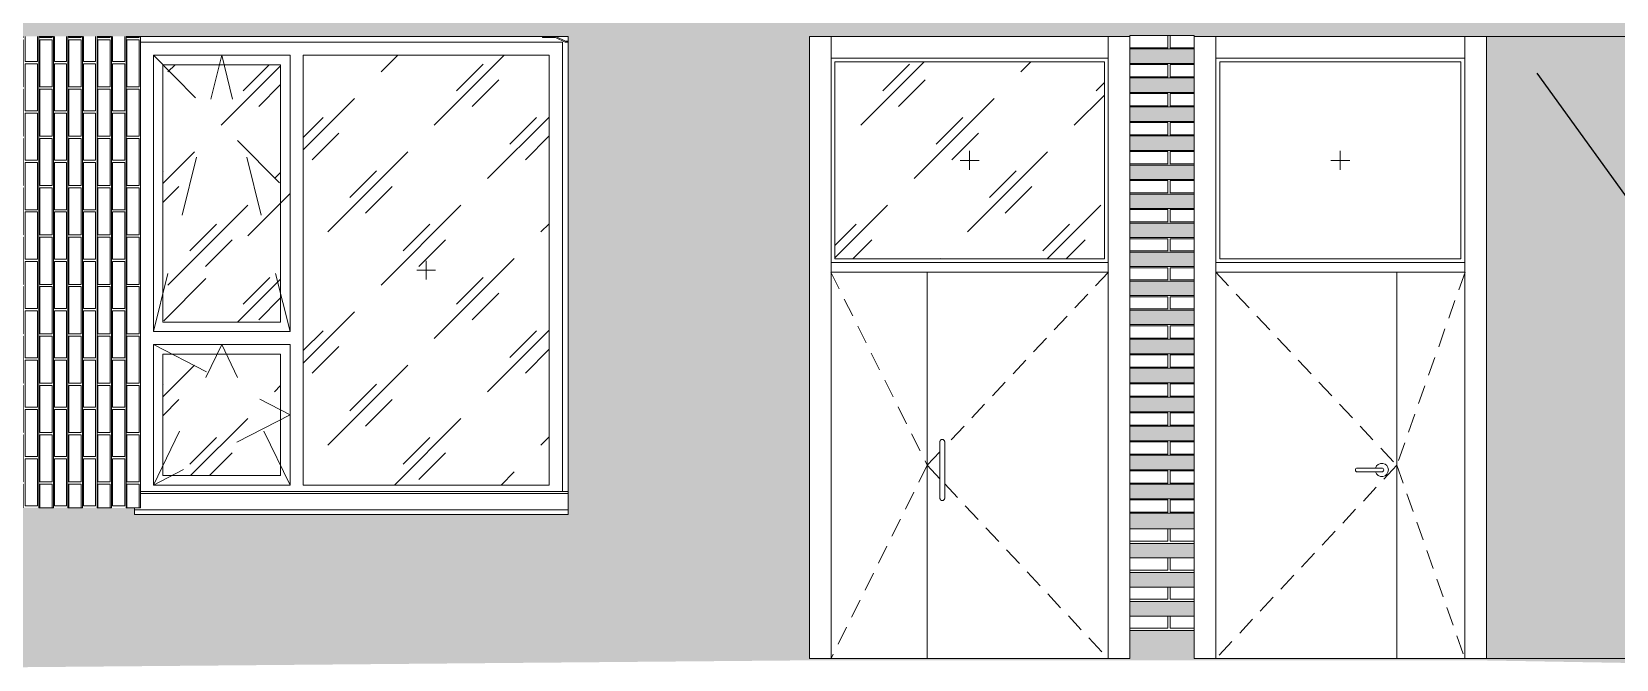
# Model space of a CAD drawing. Header units: millimetres. Extents: x -2128 to 116635, y -18248 to 18481.
# Drawn here: x 55830 to 64236, y -5 to 3325 of the extents above; entities that cross this region are included whole.
import ezdxf

# ---------------------------------------------------------------- set-up
doc = ezdxf.new("R2010")
doc.units = ezdxf.units.MM
doc.linetypes.add('200_ШТРИХ__ш1_п0_6_', pattern=[160, 100, -60])
doc.linetypes.add('Штрих', pattern=[635, 317.5, -317.5])
for name, color, linetype, lineweight in [('A-DOOR', 7, 'Continuous', 9), ('A-DOOR-1', 7, 'Continuous', 5), ('A-DOOR-2', 7, '200_ШТРИХ__ш1_п0_6_', 5), ('A-DOOR-FRAM', 7, 'Continuous', 5), ('A-DOOR-HDLN', 7, 'Штрих', 5), ('A-GENM', 7, 'Continuous', 9), ('A-GLAZ', 7, 'Continuous', 9), ('A-GLAZ-1', 7, 'Continuous', 5), ('A-GLAZ-2', 7, 'Штрих', 5), ('A-WALL', 7, 'Continuous', 5), ('A-WALL-PATT', 7, 'Continuous', 5), ('G-ANNO-DIMS', 7, 'Continuous', 9), ('I-WALL', 7, 'Continuous', 5)]:
    doc.layers.add(name, color=color, linetype=linetype, lineweight=lineweight)
pattern_1 = [(45, (-100, 100), (-282.843, 282.843), [200, -600]), (45, (-300, 0), (-282.843, 282.843), [600, -200]), (45, (100, -100), (-282.843, 282.843), [200, -600])]

# ---------------------------------------------------------------- blocks, each defined once
blk = doc.blocks.new('Окно_СКБ_2Ст_БезПР - ОК-13_д_2300х2500_h__Вестибюль-37408428-АР2_Фасад ___-А')
at = {"layer": 'A-GLAZ-1'}
h = blk.add_hatch(dxfattribs=at)
h.set_pattern_fill('FP_41', color=256, style=0, pattern_type=2)
h.set_pattern_definition(pattern_1)
h.paths.add_polyline_path([(-10005.5, 920), (-8700.5, 920), (-8700.5, 3200), (-10005.5, 3200), (-10005.5, 926.2)], flags=0)
h = blk.add_hatch(dxfattribs=at)
h.set_pattern_fill('FP_41', color=256, style=0, pattern_type=2)
h.set_pattern_definition(pattern_1)
h.paths.add_polyline_path([(-10712.9, 1785), (-10125.5, 1785), (-10125.5, 3150), (-10750.5, 3150), (-10750.5, 1785)], flags=0)
h = blk.add_hatch(dxfattribs=at)
h.set_pattern_fill('FP_41', color=256, style=0, pattern_type=2)
h.set_pattern_definition(pattern_1)
h.paths.add_polyline_path([(-10712.9, 970), (-10125.5, 970), (-10125.5, 1615), (-10750.5, 1615), (-10750.5, 970)], flags=0)
for p, q in [((-8600.5, 3300), (-10868.4, 3300)), ((-8600.5, 802.5), (-8600.5, 3300)), ((-10868.4, 3270), (-8630.5, 3270)), ((-10800.5, 3200), (-10800.5, 1735)), ((-10800.5, 3200), (-10075.5, 3200)), ((-10075.5, 3200), (-10075.5, 1735)), ((-10005.5, 920), (-10005.5, 3200)), ((-10005.5, 3200), (-8700.5, 3200)), ((-8700.5, 920), (-8700.5, 3200)), ((-8630.5, 3270), (-8630.5, 885)), ((-10750.5, 3150), (-10750.5, 1785)), ((-10750.5, 3150), (-10125.5, 3150)), ((-10125.5, 1785), (-10125.5, 3150)), ((-9353, 2110), (-9353, 2010)), ((-9303, 2060), (-9403, 2060)), ((-10750.5, 1785), (-10125.5, 1785)), ((-10075.5, 1735), (-10800.5, 1735)), ((-10800.5, 1665), (-10800.5, 920)), ((-10800.5, 1665), (-10075.5, 1665)), ((-10750.5, 1615), (-10750.5, 970)), ((-10750.5, 1615), (-10125.5, 1615)), ((-10125.5, 970), (-10125.5, 1615)), ((-10075.5, 1665), (-10075.5, 920)), ((-10750.5, 970), (-10125.5, 970)), ((-10800.5, 920), (-10075.5, 920)), ((-10005.5, 920), (-8700.5, 920))]:
    blk.add_line(p, q, dxfattribs=at)
at = {"layer": 'A-GLAZ-2'}
for p, q in [((-10800.5, 1735), (-10438, 3200)), ((-10800.5, 3200), (-10075.5, 2467.5)), ((-10075.5, 1735), (-10438, 3200)), ((-10075.5, 2467.5), (-10800.5, 1735)), ((-10800.5, 920), (-10438, 1665)), ((-10800.5, 1665), (-10075.5, 1292.5)), ((-10075.5, 920), (-10438, 1665)), ((-10075.5, 1292.5), (-10800.5, 920))]:
    blk.add_line(p, q, dxfattribs=at)
blk = doc.blocks.new('Дверь_СКБ_2Ст_Наружная_БезПР - ДН-10_1550х3300_из подвала EI30-26814957-АР2_Фасад ___-А')
at = {"layer": 'A-DOOR'}
for p, q in [((-5163.5, 3185), (-5163.5, 2100)), ((-3843.5, 3185), (-5163.5, 3185)), ((-5143.5, 3165), (-3863.5, 3165)), ((-5143.5, 2120), (-5143.5, 3165)), ((-3863.5, 3165), (-3863.5, 2120)), ((-3843.5, 2100), (-3843.5, 3185)), ((-3863.5, 2120), (-5143.5, 2120)), ((-5163.5, 2100), (-3843.5, 2100)), ((-4413.5, 1010), (-4283.5, 1010)), ((-4283.5, 1010), (-4317, 1010)), ((-4283.5, 990), (-4413.5, 990)), ((-4317, 990), (-4283.5, 990))]:
    blk.add_line(p, q, dxfattribs=at)
for centre, radius, start, end in [((-4413.5, 1000), 10, 90, 270), ((-4283.5, 1000), 35, 0, 163.39845), ((-4283.5, 1000), 10, 270, 90), ((-4283.5, 1000), 10, 270, 90), ((-4283.5, 1000), 35, 196.60155, 0)]:
    blk.add_arc(centre, radius, start, end, dxfattribs=at)
at = {"layer": 'A-DOOR-1'}
for p, q in [((-4203.5, 2050), (-5163.5, 2050)), ((-5163.5, 0), (-5163.5, 2050)), ((-4203.5, 2050), (-4203.5, 0)), ((-3843.5, 2050), (-4203.5, 2050)), ((-4203.5, 2050), (-4203.5, 0)), ((-3843.5, 0), (-3843.5, 2050))]:
    blk.add_line(p, q, dxfattribs=at)
at = {"layer": 'A-DOOR-2'}
for p, q in [((-5164.8, 2050), (-4203.5, 1025)), ((-3842.1, 2050), (-4203.5, 1025)), ((-4203.5, 1025), (-5163.5, 0)), ((-4203.5, 1025), (-3843.5, 0))]:
    blk.add_line(p, q, dxfattribs=at)
at = {"layer": 'A-DOOR-FRAM'}
for p, q in [((-5163.5, 3185), (-5163.5, 3300)), ((-5163.5, 3300), (-5163.5, 0)), ((-3843.5, 3300), (-3843.5, 3185)), ((-3843.5, 3300), (-3843.5, 0)), ((-3843.5, 3185), (-5163.5, 3185)), ((-3843.5, 2100), (-5163.5, 2100)), ((-5163.5, 2100), (-5163.5, 2050)), ((-5163.5, 2050), (-3843.5, 2050)), ((-3843.5, 2050), (-3843.5, 2100))]:
    blk.add_line(p, q, dxfattribs=at)
at = {"layer": 'A-DOOR-HDLN'}
for p, q in [((-3728.5, 3300), (-5278.5, 3300)), ((-3728.5, 3300), (-5278.5, 3300)), ((-3728.5, 0), (-3728.5, 3300)), ((-3728.5, 0), (-3728.5, 3300)), ((-5278.5, 3157), (-5278.5, 3234)), ((-5278.5, 3157), (-5278.5, 3234)), ((-5278.5, 3003), (-5278.5, 3080)), ((-5278.5, 3003), (-5278.5, 3080)), ((-5278.5, 2849), (-5278.5, 2926)), ((-5278.5, 2849), (-5278.5, 2926)), ((-5278.5, 2695), (-5278.5, 2772)), ((-5278.5, 2695), (-5278.5, 2772)), ((-5278.5, 2541), (-5278.5, 2618)), ((-5278.5, 2541), (-5278.5, 2618)), ((-5278.5, 2387), (-5278.5, 2464)), ((-5278.5, 2387), (-5278.5, 2464)), ((-5278.5, 2233), (-5278.5, 2310)), ((-5278.5, 2233), (-5278.5, 2310)), ((-5278.5, 2079), (-5278.5, 2156)), ((-5278.5, 2079), (-5278.5, 2156)), ((-5278.5, 1925), (-5278.5, 2002)), ((-5278.5, 1925), (-5278.5, 2002)), ((-5278.5, 1771), (-5278.5, 1848)), ((-5278.5, 1771), (-5278.5, 1848)), ((-5278.5, 1617), (-5278.5, 1694)), ((-5278.5, 1617), (-5278.5, 1694)), ((-5278.5, 1463), (-5278.5, 1540)), ((-5278.5, 1463), (-5278.5, 1540)), ((-5278.5, 1309), (-5278.5, 1386)), ((-5278.5, 1309), (-5278.5, 1386)), ((-5278.5, 1155), (-5278.5, 1232)), ((-5278.5, 1155), (-5278.5, 1232)), ((-5278.5, 1001), (-5278.5, 1078)), ((-5278.5, 1001), (-5278.5, 1078)), ((-5278.5, 847), (-5278.5, 924)), ((-5278.5, 847), (-5278.5, 924)), ((-5278.5, 687), (-5278.5, 770)), ((-5278.5, 687), (-5278.5, 770)), ((-5278.5, 533), (-5278.5, 610)), ((-5278.5, 533), (-5278.5, 610)), ((-5278.5, 379), (-5278.5, 456)), ((-5278.5, 379), (-5278.5, 456)), ((-5278.5, 225), (-5278.5, 302)), ((-5278.5, 225), (-5278.5, 302)), ((-5278.5, 0), (-5278.5, 148)), ((-5278.5, 0), (-5278.5, 148))]:
    blk.add_line(p, q, dxfattribs=at)
at = {"layer": 'A-GLAZ-1'}
for p, q in [((-4503.5, 2692.5), (-4503.5, 2592.5)), ((-4453.5, 2642.5), (-4553.5, 2642.5))]:
    blk.add_line(p, q, dxfattribs=at)
blk = doc.blocks.new('Дверь_СКБ_2Ст_Наружная_БезПР - ДН-8_1700х3300 с фрамугой_Выход из ЛК-36180103-АР2_Фасад ___-А')
at = {"layer": 'A-DOOR-1'}
h = blk.add_hatch(dxfattribs=at)
h.set_pattern_fill('FP_40', color=256, style=0, pattern_type=2)
h.set_pattern_definition(pattern_1)
h.paths.add_polyline_path([(-5755, 2120), (-5755, 3165), (-7185, 3165), (-7185, 2120), (-6140, 2120)], flags=0)
at = {"layer": 'A-DOOR'}
for p, q in [((-7205, 3185), (-7205, 2100)), ((-5735, 3185), (-7205, 3185)), ((-7185, 3165), (-5755, 3165)), ((-7185, 2120), (-7185, 3165)), ((-5755, 3165), (-5755, 2120)), ((-5735, 2100), (-5735, 3185)), ((-5755, 2120), (-7185, 2120)), ((-7205, 2100), (-5735, 2100)), ((-6627.5, 1150), (-6627.5, 850)), ((-6627.5, 1150), (-6627.5, 850)), ((-6602.5, 850), (-6602.5, 1150)), ((-6602.5, 850), (-6602.5, 1150))]:
    blk.add_line(p, q, dxfattribs=at)
for centre, start, end in [((-6615, 1150), 0, 180), ((-6615, 850), 180, 360)]:
    blk.add_arc(centre, 12.5, start, end, dxfattribs=at)
for points, knots in [([(-6627.5, 1150), (-6627.5, 1150.3), (-6627.5, 1150.8), (-6627.4, 1151.6), (-6627.3, 1152.4), (-6627.1, 1153.2), (-6626.8, 1154), (-6626.6, 1154.8), (-6626.2, 1155.5), (-6625.8, 1156.3), (-6625.4, 1156.9), (-6624.8, 1157.8), (-6624, 1158.7), (-6623.2, 1159.4), (-6622.4, 1160.1), (-6621.3, 1160.9), (-6619.8, 1161.6), (-6617.7, 1162.3), (-6616.1, 1162.5), (-6615, 1162.5)], [0.5, 0.5, 0.5, 0.5, 0.5208333, 0.5416667, 0.5625, 0.5833333, 0.6041667, 0.625, 0.6458333, 0.6666667, 0.6875, 0.7083333, 0.75, 0.7708333, 0.7916667, 0.8333333, 0.875, 0.9166667, 1, 1, 1, 1]), ([(-6611.8, 1162.1), (-6611.2, 1161.9), (-6610.2, 1161.6), (-6608.7, 1160.9), (-6607.6, 1160.1), (-6606.8, 1159.4), (-6606.4, 1159), (-6606.2, 1158.8)], [0.0833333, 0.0833333, 0.0833333, 0.0833333, 0.125, 0.1666667, 0.2083333, 0.2291667, 0.25, 0.25, 0.25, 0.25]), ([(-6615, 837.5), (-6616.1, 837.5), (-6617.7, 837.7), (-6619.8, 838.4), (-6621.3, 839.1), (-6622.4, 839.9), (-6623.2, 840.6), (-6624, 841.3), (-6624.8, 842.2), (-6625.4, 843.1), (-6625.8, 843.7), (-6626.2, 844.5), (-6626.6, 845.2), (-6626.8, 846), (-6627.1, 846.8), (-6627.3, 847.6), (-6627.4, 848.4), (-6627.5, 849.2), (-6627.5, 849.7), (-6627.5, 850)], [-1, -1, -1, -1, -0.9166667, -0.875, -0.8333333, -0.7916667, -0.7708333, -0.75, -0.7083333, -0.6875, -0.6666667, -0.6458333, -0.625, -0.6041667, -0.5833333, -0.5625, -0.5416667, -0.5208333, -0.5, -0.5, -0.5, -0.5]), ([(-6615, 837.5), (-6613.9, 837.5), (-6612.3, 837.7), (-6610.2, 838.4), (-6608.7, 839.1), (-6607.6, 839.9), (-6606.8, 840.6), (-6606, 841.3), (-6605.1, 842.4), (-6604.3, 843.5), (-6603.8, 844.5), (-6603.4, 845.2), (-6603.2, 846), (-6602.9, 846.8), (-6602.7, 847.6), (-6602.6, 848.4), (-6602.5, 849.2), (-6602.5, 849.7), (-6602.5, 850)], [0, 0, 0, 0, 0.0833333, 0.125, 0.1666667, 0.2083333, 0.2291667, 0.25, 0.2916667, 0.3333333, 0.3541667, 0.375, 0.3958333, 0.4166667, 0.4375, 0.4583333, 0.4791667, 0.5, 0.5, 0.5, 0.5])]:
    blk.add_open_spline(points, degree=3, knots=knots, dxfattribs=at)
blk.add_open_spline([(-6604.2, 1156.3), (-6604, 1156), (-6603.8, 1155.5), (-6603.4, 1154.8), (-6603.2, 1154), (-6602.9, 1153.2), (-6602.7, 1152.4), (-6602.6, 1151.6), (-6602.5, 1150.8), (-6602.5, 1150.3), (-6602.5, 1150)], degree=3, dxfattribs=at)
at = {"layer": 'A-DOOR-1'}
for p, q in [((-6695, 2050), (-7205, 2050)), ((-7205, 2050), (-7205, 0)), ((-5735, 2050), (-6695, 2050)), ((-6695, 0), (-6695, 2050)), ((-6695, 0), (-6695, 2050)), ((-5735, 2050), (-5735, 0))]:
    blk.add_line(p, q, dxfattribs=at)
at = {"layer": 'A-DOOR-2'}
for p, q in [((-7206.4, 2050), (-6695, 1025)), ((-5733.6, 2050), (-6602.5, 1123.6)), ((-6627.5, 1097), (-6695, 1025)), ((-6695, 1025), (-7205, 0)), ((-6695, 1025), (-6627.5, 952.9)), ((-6602.5, 926.2), (-5735, 0))]:
    blk.add_line(p, q, dxfattribs=at)
at = {"layer": 'A-DOOR-FRAM'}
for p, q in [((-7205, 3185), (-7205, 3300)), ((-7205, 3300), (-7205, 0)), ((-5735, 3300), (-5735, 3185)), ((-5735, 3300), (-5735, 0)), ((-5735, 3185), (-7205, 3185)), ((-5735, 2100), (-7205, 2100)), ((-7205, 2100), (-7205, 2050)), ((-7205, 2050), (-5735, 2050)), ((-5735, 2050), (-5735, 2100))]:
    blk.add_line(p, q, dxfattribs=at)
at = {"layer": 'A-DOOR-HDLN'}
for p, q in [((-5620, 3300), (-7320, 3300)), ((-7320, 0), (-7320, 3300)), ((-5620, 3300), (-7320, 3300)), ((-7320, 0), (-7320, 3300)), ((-5620, 3157), (-5620, 3234)), ((-5620, 3157), (-5620, 3234)), ((-5620, 3003), (-5620, 3080)), ((-5620, 3003), (-5620, 3080)), ((-5620, 2849), (-5620, 2926)), ((-5620, 2849), (-5620, 2926)), ((-5620, 2695), (-5620, 2772)), ((-5620, 2695), (-5620, 2772)), ((-5620, 2541), (-5620, 2618)), ((-5620, 2541), (-5620, 2618)), ((-5620, 2387), (-5620, 2464)), ((-5620, 2387), (-5620, 2464)), ((-5620, 2233), (-5620, 2310)), ((-5620, 2233), (-5620, 2310)), ((-5620, 2079), (-5620, 2156)), ((-5620, 2079), (-5620, 2156)), ((-5620, 1925), (-5620, 2002)), ((-5620, 1925), (-5620, 2002)), ((-5620, 1771), (-5620, 1848)), ((-5620, 1771), (-5620, 1848)), ((-5620, 1617), (-5620, 1694)), ((-5620, 1617), (-5620, 1694)), ((-5620, 1463), (-5620, 1540)), ((-5620, 1463), (-5620, 1540)), ((-5620, 1309), (-5620, 1386)), ((-5620, 1309), (-5620, 1386)), ((-5620, 1155), (-5620, 1232)), ((-5620, 1155), (-5620, 1232)), ((-5620, 1001), (-5620, 1078)), ((-5620, 1001), (-5620, 1078)), ((-5620, 847), (-5620, 924)), ((-5620, 847), (-5620, 924)), ((-5620, 687), (-5620, 770)), ((-5620, 687), (-5620, 770)), ((-5620, 533), (-5620, 610)), ((-5620, 533), (-5620, 610)), ((-5620, 379), (-5620, 456)), ((-5620, 379), (-5620, 456)), ((-5620, 225), (-5620, 302)), ((-5620, 225), (-5620, 302)), ((-5620, 0), (-5620, 148)), ((-5620, 0), (-5620, 148))]:
    blk.add_line(p, q, dxfattribs=at)
at = {"layer": 'A-GLAZ-1'}
for p, q in [((-6470, 2692.5), (-6470, 2592.5)), ((-6420, 2642.5), (-6520, 2642.5))]:
    blk.add_line(p, q, dxfattribs=at)
blk = doc.blocks.new('Фахверк_Влож_Полоса верхняя - Полоса верхняя_Фахверка-25545440-АР2_Фасад ___-А')
at = {"layer": 'A-GENM'}
for p, q in [((-8736, 3300), (-8736, 3295)), ((-8736, 3295), (-8667.2, 3295)), ((-8667.2, 3295), (-8616, 3270)), ((-8614.8, 3275), (-8666, 3300)), ((-8616, 3270), (-8600.5, 3270)), ((-8600.5, 3275), (-8614.8, 3275))]:
    blk.add_line(p, q, dxfattribs=at)
blk = doc.blocks.new('WNW_Отлив - Отлив_металлический-V91-АР2_Фасад ___-А')
at = {"layer": 'A-GLAZ-1'}
for p, q in [((-8600.5, 885), (-10868.4, 885)), ((-8600.5, 875), (-10868.4, 875)), ((-10900.5, 788), (-10900.5, 799)), ((-10900.5, 763), (-10900.5, 788)), ((-10900.5, 788), (-8600.5, 788)), ((-8600.5, 763), (-10900.5, 763)), ((-8600.5, 802.5), (-8600.5, 788)), ((-8600.5, 788), (-8600.5, 763))]:
    blk.add_line(p, q, dxfattribs=at)

msp = doc.modelspace()

# ---------------------------------------------------------------- hatches: boundary and pattern name
at = {"layer": 'A-WALL-PATT'}
h = msp.add_hatch(dxfattribs=at)
h.set_pattern_fill('FP_36', color=256, style=0, pattern_type=2)
h.set_pattern_definition([(180, (67625.75, 71), (-2e-14, -154), [125, -137]), (90, (67625.75, 6), (-262, 2e-14), [65, -89]), (180, (67625.75, 6), (-2e-14, -154), [125, -137]), (90, (67637.75, 6), (-262, 2e-14), [65, -89]), (180, (67762.75, 6), (-2e-14, -154), [125, -137]), (180, (67762.75, 71), (-2e-14, -154), [125, -137]), (90, (67506.75, 83), (-262, 2e-14), [65, -89]), (90, (67756.75, 83), (-262, 2e-14), [65, -89]), (0, (67506.75, 83), (0, -154), [250, -12]), (0, (67506.75, 148), (0, -154), [250, -12])])
h.paths.add_polyline_path([(51825.8, 300), (59955.8, 300), (59955.8, 3300), (61655.8, 3300), (61655.8, 3305), (61997.3, 3305), (61997.3, 3300), (63547.3, 3300), (63547.3, 300), (67375.8, 300), (67375.8, 4200), (54374.5, 4200), (54374.5, 3985), (54373.3, 3975.9), (54369.8, 3967.5), (54364.3, 3960.3), (54357, 3954.7), (54348.6, 3951.2), (54339.5, 3950), (54109.5, 3950), (54100.4, 3951.2), (54089.5, 3956.6), (54084.5, 3960.6), (54079.2, 3967.5), (54075.7, 3975.9), (54074.5, 3986.7), (54074.5, 4200), (53974.5, 4200), (53974.5, 3985), (53973.3, 3975.9), (53969.8, 3967.5), (53963.9, 3960), (53957, 3954.7), (53948.6, 3951.2), (53939.5, 3950), (52709.5, 3950), (52700.4, 3951.2), (52692, 3954.7), (52683.5, 3961.8), (52679.2, 3967.5), (52675.7, 3975.9), (52674.5, 3986.7), (52674.5, 4200), (52374, 4200), (52374, 3950), (52176, 3950), (52176, 4200), (51825.8, 4200), (51825.8, 462.3)], flags=0)
h.paths.add_polyline_path([(61655.8, 300), (61997.3, 300), (61997.3, 302), (61655.8, 302)], flags=0)
h.paths.add_polyline_path([(61664.7, 379), (61997.3, 379), (61997.3, 456), (61655.8, 456), (61655.8, 379), (61657.8, 379)], flags=0)
h.paths.add_polyline_path([(61997.3, 533), (61997.3, 610), (61655.8, 610), (61655.8, 533), (61682.3, 533)], flags=0)
h.paths.add_polyline_path([(61657.8, 687), (61997.3, 687), (61997.3, 770), (61655.8, 770), (61655.8, 687)], flags=0)
h.paths.add_polyline_path([(56562.9, 763), (56375.3, 764), (56375.3, 799), (55067.3, 800), (55067.3, 3300), (58675.3, 3300), (58675.3, 763), (56640.3, 763)], flags=0)
h.paths.add_polyline_path([(54975.8, 766), (54075.8, 767), (54075.8, 3300), (54975.8, 3300), (54975.8, 767)], flags=0)
h.paths.add_polyline_path([(61997.3, 847), (61997.3, 924), (61655.8, 924), (61655.8, 847), (61718, 847)], flags=0)
h.paths.add_polyline_path([(61997.3, 1001), (61997.3, 1078), (61655.8, 1078), (61655.8, 1001), (61735.6, 1001)], flags=0)
h.paths.add_polyline_path([(61997.3, 1155), (61997.3, 1232), (61655.8, 1232), (61655.8, 1155), (61753.1, 1155)], flags=0)
h.paths.add_polyline_path([(61655.8, 1309), (61997.3, 1309), (61997.3, 1386), (61655.8, 1386)], flags=0)
h.paths.add_polyline_path([(61655.8, 1463), (61997.3, 1463), (61997.3, 1540), (61655.8, 1540)], flags=0)
h.paths.add_polyline_path([(61657.8, 1617), (61997.3, 1617), (61997.3, 1694), (61655.8, 1694), (61655.8, 1617)], flags=0)
h.paths.add_polyline_path([(61997.3, 1771), (61997.3, 1848), (61655.8, 1848), (61655.8, 1771), (61823.2, 1771)], flags=0)
h.paths.add_polyline_path([(61840.8, 1925), (61997.3, 1925), (61997.3, 2002), (61655.8, 2002), (61655.8, 1925)], flags=0)
h.paths.add_polyline_path([(61655.8, 2079), (61997.3, 2079), (61997.3, 2156), (61655.8, 2156)], flags=0)
h.paths.add_polyline_path([(61655.8, 2233), (61997.3, 2233), (61997.3, 2310), (61655.8, 2310)], flags=0)
h.paths.add_polyline_path([(61893.4, 2387), (61997.3, 2387), (61997.3, 2464), (61655.8, 2464), (61655.8, 2387)], flags=0)
h.paths.add_polyline_path([(61655.8, 2541), (61997.3, 2541), (61997.3, 2618), (61655.8, 2618)], flags=0)
h.paths.add_polyline_path([(61928.4, 2695), (61997.3, 2695), (61997.3, 2772), (61655.8, 2772), (61655.8, 2695)], flags=0)
h.paths.add_polyline_path([(61997.3, 2849), (61997.3, 2926), (61655.8, 2926), (61655.8, 2849), (61946, 2849)], flags=0)
h.paths.add_polyline_path([(61655.8, 3003), (61997.3, 3003), (61997.3, 3080), (61655.8, 3080)], flags=0)
h.paths.add_polyline_path([(61981, 3157), (61997.3, 3157), (61997.3, 3234), (61655.8, 3234), (61655.8, 3157)], flags=0)
h.paths.add_polyline_path([(63643.1, 3625), (63643.1, 3775), (63793.1, 3775), (63793.1, 3625), (63721.3, 3625)], flags=0)
h.paths.add_polyline_path([(61901.5, 3625), (61751.5, 3625), (61751.5, 3775), (61901.5, 3775)], flags=0)
h.paths.add_polyline_path([(59710, 3625), (59710, 3775), (59860, 3775), (59860, 3625)], flags=0)
h = msp.add_hatch(dxfattribs=at)
h.set_pattern_fill('FP_61', color=256, style=0, pattern_type=2)
h.set_pattern_definition([(270, (57182, 13634.76), (154, 9e-15), [125, -137]), (180, (57247, 13634.76), (-3e-14, -262), [65, -89]), (270, (57247, 13634.76), (154, 9e-15), [125, -137]), (180, (57247, 13646.76), (-3e-14, -262), [65, -89]), (270, (57247, 13771.76), (154, 9e-15), [125, -137]), (270, (57182, 13771.76), (154, 9e-15), [125, -137]), (180, (57170, 13515.76), (-3e-14, -262), [65, -89]), (180, (57170, 13765.76), (-3e-14, -262), [65, -89]), (90, (57170, 13515.76), (154, -9e-15), [250, -12]), (90, (57105, 13515.76), (154, -9e-15), [250, -12])])
h.paths.add_polyline_path([(55067.3, 800), (55098.4, 800), (55098.4, 3300), (55067.3, 3300), (55067.3, 1872.1)], flags=0)
h.paths.add_polyline_path([(55175.4, 800), (55252.4, 800), (55252.4, 3300), (55175.4, 3300), (55175.4, 1872.1)], flags=0)
h.paths.add_polyline_path([(55329.4, 800), (55406.4, 800), (55406.4, 3300), (55329.4, 3300), (55329.4, 1872.1)], flags=0)
h.paths.add_polyline_path([(55483.4, 800), (55560.4, 800), (55560.4, 3300), (55483.4, 3300), (55483.4, 1872.1)], flags=0)
h.paths.add_polyline_path([(55637.4, 800), (55714.4, 800), (55714.4, 3300), (55637.4, 3300), (55637.4, 1167.2)], flags=0)
h.paths.add_polyline_path([(55791.4, 800), (55868.4, 800), (55868.4, 3300), (55791.4, 3300), (55791.4, 1167.2)], flags=0)
h.paths.add_polyline_path([(56022.4, 800), (56022.4, 3300), (55945.4, 3300), (55945.4, 800)], flags=0)
h.paths.add_polyline_path([(56099.4, 800), (56176.4, 800), (56176.4, 3300), (56099.4, 3300), (56099.4, 802.5)], flags=0)
h.paths.add_polyline_path([(56253.4, 800), (56330.4, 800), (56330.4, 3300), (56253.4, 3300), (56253.4, 802.5)], flags=0)
h = msp.add_hatch(dxfattribs=at)
h.set_pattern_fill('FP_60', color=256, style=0, pattern_type=2)
h.set_pattern_definition([(270, (58260, 2627.63), (154, 9e-15), [125, -137]), (180, (58325, 2627.63), (-3e-14, -262), [65, -89]), (270, (58325, 2627.63), (154, 9e-15), [125, -137]), (180, (58325, 2639.63), (-3e-14, -262), [65, -89]), (270, (58325, 2764.63), (154, 9e-15), [125, -137]), (270, (58260, 2764.63), (154, 9e-15), [125, -137]), (180, (58248, 2508.63), (-3e-14, -262), [65, -89]), (180, (58248, 2758.63), (-3e-14, -262), [65, -89]), (90, (58248, 2508.63), (154, -9e-15), [250, -12]), (90, (58183, 2508.63), (154, -9e-15), [250, -12])])
h.paths.add_polyline_path([(56375.3, 799), (56407.4, 800), (56407.4, 3300), (56330.4, 3300), (56330.4, 799), (56365.8, 799)], flags=0)
h.paths.add_polyline_path([(55098.4, 799), (55175.4, 800), (55175.4, 3300), (55098.4, 3300), (55098.4, 800)], flags=0)
h.paths.add_polyline_path([(56253.4, 799), (56253.4, 3300), (56176.4, 3300), (56176.4, 799)], flags=0)
h.paths.add_polyline_path([(55483.4, 799), (55483.4, 3300), (55406.4, 3300), (55406.4, 799)], flags=0)
h.paths.add_polyline_path([(55945.4, 799), (55945.4, 3300), (55868.4, 3300), (55868.4, 799), (55875.8, 799)], flags=0)
h.paths.add_polyline_path([(55329.4, 799), (55329.4, 3300), (55252.4, 3300), (55252.4, 799)], flags=0)
h.paths.add_polyline_path([(55791.4, 799), (55791.4, 3300), (55714.4, 3300), (55714.4, 799)], flags=0)
h.paths.add_polyline_path([(56022.4, 799), (56099.4, 800), (56099.4, 3300), (56022.4, 3300), (56022.4, 800)], flags=0)
h.paths.add_polyline_path([(55637.4, 799), (55637.4, 3300), (55560.4, 3300), (55560.4, 799)], flags=0)
h = msp.add_hatch(dxfattribs=at)
h.set_pattern_fill('FP_62', color=256, style=0, pattern_type=2)
h.set_pattern_definition([(180, (62119.54, 71), (-2e-14, -154), [125, -137]), (90, (62119.54, 6), (-262, 2e-14), [65, -89]), (180, (62119.54, 6), (-2e-14, -154), [125, -137]), (90, (62131.54, 6), (-262, 2e-14), [65, -89]), (180, (62256.54, 6), (-2e-14, -154), [125, -137]), (180, (62256.54, 71), (-2e-14, -154), [125, -137]), (90, (62000.54, 83), (-262, 2e-14), [65, -89]), (90, (62250.54, 83), (-262, 2e-14), [65, -89]), (0, (62000.54, 83), (0, -154), [250, -12]), (0, (62000.54, 148), (0, -154), [250, -12])])
h.paths.add_polyline_path([(61828.8, 148), (61997.3, 148), (61997.3, 225), (61655.8, 225), (61655.8, 148), (61718.9, 148)], flags=0)
h.paths.add_polyline_path([(61656, 302), (61997.3, 302), (61997.3, 379), (61655.8, 379), (61655.8, 302)], flags=0)
h.paths.add_polyline_path([(61657.8, 456), (61997.3, 456), (61997.3, 533), (61655.8, 533), (61655.8, 456)], flags=0)
h.paths.add_polyline_path([(61691, 610), (61997.3, 610), (61997.3, 687), (61655.8, 687), (61655.8, 610), (61657.8, 610)], flags=0)
h.paths.add_polyline_path([(61655.8, 770), (61997.3, 770), (61997.3, 847), (61655.8, 847)], flags=0)
h.paths.add_polyline_path([(61997.3, 924), (61997.3, 1001), (61655.8, 1001), (61655.8, 924), (61726.8, 924)], flags=0)
h.paths.add_polyline_path([(61997.3, 1078), (61997.3, 1155), (61655.8, 1155), (61655.8, 1078), (61744.3, 1078)], flags=0)
h.paths.add_polyline_path([(61761.9, 1232), (61997.3, 1232), (61997.3, 1309), (61655.8, 1309), (61655.8, 1232), (61657.8, 1232)], flags=0)
h.paths.add_polyline_path([(61657.8, 1386), (61997.3, 1386), (61997.3, 1463), (61655.8, 1463), (61655.8, 1386)], flags=0)
h.paths.add_polyline_path([(61997.3, 1540), (61997.3, 1617), (61655.8, 1617), (61655.8, 1540), (61796.9, 1540)], flags=0)
h.paths.add_polyline_path([(61997.3, 1694), (61997.3, 1771), (61655.8, 1771), (61655.8, 1694), (61814.5, 1694)], flags=0)
h.paths.add_polyline_path([(61832, 1848), (61997.3, 1848), (61997.3, 1925), (61655.8, 1925), (61655.8, 1848), (61657.8, 1848)], flags=0)
h.paths.add_polyline_path([(61997.3, 2002), (61997.3, 2079), (61655.8, 2079), (61655.8, 2002), (61849.5, 2002)], flags=0)
h.paths.add_polyline_path([(61655.8, 2156), (61997.3, 2156), (61997.3, 2233), (61655.8, 2233)], flags=0)
h.paths.add_polyline_path([(61655.8, 2310), (61997.3, 2310), (61997.3, 2387), (61655.8, 2387)], flags=0)
h.paths.add_polyline_path([(61902.1, 2464), (61997.3, 2464), (61997.3, 2541), (61655.8, 2541), (61655.8, 2464)], flags=0)
h.paths.add_polyline_path([(61655.8, 2618), (61997.3, 2618), (61997.3, 2695), (61655.8, 2695)], flags=0)
h.paths.add_polyline_path([(61997.3, 2772), (61997.3, 2849), (61655.8, 2849), (61655.8, 2772), (61937.2, 2772)], flags=0)
h.paths.add_polyline_path([(61997.3, 2926), (61997.3, 3003), (61655.8, 3003), (61655.8, 2926), (61954.7, 2926)], flags=0)
h.paths.add_polyline_path([(61655.8, 3080), (61997.3, 3080), (61997.3, 3157), (61655.8, 3157)], flags=0)
h.paths.add_polyline_path([(61997.3, 3234), (61997.3, 3305), (61655.8, 3305), (61655.8, 3234), (61989.8, 3234)], flags=0)
h = msp.add_hatch(dxfattribs=at)
h.set_pattern_fill('FP_44', color=256, style=0, pattern_type=2)
h.set_pattern_definition([(180, (67625.75, 71), (-2e-14, -154), [125, -137]), (90, (67625.75, 6), (-262, 2e-14), [65, -89]), (180, (67625.75, 6), (2e-14, -154), [125, -137]), (90, (67637.75, 6), (-262, 2e-14), [65, -89]), (180, (67762.75, 6), (-2e-14, -154), [125, -137]), (180, (67762.75, 71), (2e-14, -154), [125, -137]), (90, (67506.75, 83), (-262, 2e-14), [65, -89]), (90, (67756.75, 83), (-262, 2e-14), [65, -89]), (0, (67506.75, 83), (0, -154), [250, -12]), (0, (67506.75, 148), (0, -154), [250, -12])])
h.paths.add_polyline_path([(67625.8, -82.2), (67625.8, 300), (63547.3, 300), (63547.3, 0), (61997.3, 0), (61997.3, 148), (61655.8, 148), (61655.8, 0), (59955.8, 0), (59955.8, 300), (52075.8, 300), (52075.8, -78.9), (59955.8, -10), (63547.3, -10.8), (67477.8, -79.6)], flags=0)
h.paths.add_polyline_path([(61657.8, 225), (61997.3, 225), (61997.3, 300), (61655.8, 300), (61655.8, 225)], flags=0)

# ---------------------------------------------------------------- linework, layer by layer
at = {"color": 1}
msp.add_line((70075, -5564), (63816, 3106), dxfattribs=at)
at = {"layer": 'A-WALL'}
for p, q in [((56407.4, 3300), (58675.3, 3300)), ((58675.3, 3300), (58675.3, 802.5)), ((59955.8, 0), (59955.8, 3300)), ((59955.8, 3300), (61655.8, 3300)), ((61997.3, 3300), (63547.3, 3300)), ((63547.3, 3300), (63547.3, 0)), ((61655.8, 3234), (61655.8, 3157)), ((61997.3, 3157), (61997.3, 3234)), ((61655.8, 3080), (61655.8, 3003)), ((61997.3, 3003), (61997.3, 3080)), ((61655.8, 2926), (61655.8, 2849)), ((61997.3, 2849), (61997.3, 2926)), ((61655.8, 2772), (61655.8, 2695)), ((61997.3, 2695), (61997.3, 2772)), ((61655.8, 2618), (61655.8, 2541)), ((61997.3, 2541), (61997.3, 2618)), ((61655.8, 2464), (61655.8, 2387)), ((61997.3, 2387), (61997.3, 2464)), ((61655.8, 2310), (61655.8, 2233)), ((61997.3, 2233), (61997.3, 2310)), ((61655.8, 2156), (61655.8, 2079)), ((61997.3, 2079), (61997.3, 2156)), ((61655.8, 2002), (61655.8, 1925)), ((61997.3, 1925), (61997.3, 2002)), ((61655.8, 1848), (61655.8, 1771)), ((61997.3, 1771), (61997.3, 1848)), ((61655.8, 1694), (61655.8, 1617)), ((61997.3, 1617), (61997.3, 1694)), ((61655.8, 1540), (61655.8, 1463)), ((61997.3, 1463), (61997.3, 1540)), ((61655.8, 1386), (61655.8, 1309)), ((61997.3, 1309), (61997.3, 1386)), ((61655.8, 1232), (61655.8, 1155)), ((61997.3, 1155), (61997.3, 1232)), ((61655.8, 1078), (61655.8, 1001)), ((61997.3, 1001), (61997.3, 1078)), ((61655.8, 924), (61655.8, 847)), ((61997.3, 847), (61997.3, 924)), ((61655.8, 770), (61655.8, 687)), ((61997.3, 687), (61997.3, 770)), ((61655.8, 610), (61655.8, 533)), ((61997.3, 533), (61997.3, 610)), ((61655.8, 456), (61655.8, 379)), ((61997.3, 379), (61997.3, 456)), ((61655.8, 302), (61655.8, 225)), ((61997.3, 225), (61997.3, 302)), ((61655.8, 148), (61655.8, 0)), ((61997.3, 0), (61997.3, 148)), ((63547.3, 0), (61997.3, 0)), ((61655.8, 0), (59955.8, 0))]:
    msp.add_line(p, q, dxfattribs=at)
at = {"layer": 'G-ANNO-DIMS'}
for p, q in [((62938.5, 3300), (68625.4, 3300)), ((62704.7, 0), (68602.5, 0))]:
    msp.add_line(p, q, dxfattribs=at)
at = {"layer": 'I-WALL'}
for p, q in [((55945.4, 3300), (55868.4, 3300)), ((55868.4, 3300), (55868.4, 799)), ((55945.4, 799), (55945.4, 3300)), ((56099.4, 3300), (56022.4, 3300)), ((56022.4, 3300), (56022.4, 799)), ((56099.4, 799), (56099.4, 3300)), ((56253.4, 3300), (56176.4, 3300)), ((56176.4, 3300), (56176.4, 799)), ((56253.4, 799), (56253.4, 3300)), ((56407.4, 3300), (56330.4, 3300)), ((56330.4, 3300), (56330.4, 799)), ((56407.4, 799), (56407.4, 3300)), ((61997.3, 3305), (61655.8, 3305)), ((61655.8, 3305), (61655.8, 3234)), ((61997.3, 3234), (61997.3, 3305)), ((61655.8, 3234), (61997.3, 3234)), ((61997.3, 3157), (61655.8, 3157)), ((61655.8, 3157), (61655.8, 3080)), ((61997.3, 3080), (61997.3, 3157)), ((61655.8, 3080), (61997.3, 3080)), ((61997.3, 3003), (61655.8, 3003)), ((61655.8, 3003), (61655.8, 2926)), ((61997.3, 2926), (61997.3, 3003)), ((61655.8, 2926), (61997.3, 2926)), ((61997.3, 2849), (61655.8, 2849)), ((61655.8, 2849), (61655.8, 2772)), ((61997.3, 2772), (61997.3, 2849)), ((61655.8, 2772), (61997.3, 2772)), ((61997.3, 2695), (61655.8, 2695)), ((61655.8, 2695), (61655.8, 2618)), ((61997.3, 2618), (61997.3, 2695)), ((61655.8, 2618), (61997.3, 2618)), ((61997.3, 2541), (61655.8, 2541)), ((61655.8, 2541), (61655.8, 2464)), ((61997.3, 2464), (61997.3, 2541)), ((61655.8, 2464), (61997.3, 2464)), ((61997.3, 2387), (61655.8, 2387)), ((61655.8, 2387), (61655.8, 2310)), ((61997.3, 2310), (61997.3, 2387)), ((61655.8, 2310), (61997.3, 2310)), ((61997.3, 2233), (61655.8, 2233)), ((61655.8, 2233), (61655.8, 2156)), ((61997.3, 2156), (61997.3, 2233)), ((61655.8, 2156), (61997.3, 2156)), ((61997.3, 2079), (61655.8, 2079)), ((61655.8, 2079), (61655.8, 2002)), ((61997.3, 2002), (61997.3, 2079)), ((61655.8, 2002), (61997.3, 2002)), ((61997.3, 1925), (61655.8, 1925)), ((61655.8, 1925), (61655.8, 1848)), ((61997.3, 1848), (61997.3, 1925)), ((61655.8, 1848), (61997.3, 1848)), ((61997.3, 1771), (61655.8, 1771)), ((61655.8, 1771), (61655.8, 1694)), ((61997.3, 1694), (61997.3, 1771)), ((61655.8, 1694), (61997.3, 1694)), ((61997.3, 1617), (61655.8, 1617)), ((61655.8, 1617), (61655.8, 1540)), ((61997.3, 1540), (61997.3, 1617)), ((61655.8, 1540), (61997.3, 1540)), ((61997.3, 1463), (61655.8, 1463)), ((61655.8, 1463), (61655.8, 1386)), ((61997.3, 1386), (61997.3, 1463)), ((61655.8, 1386), (61997.3, 1386)), ((61997.3, 1309), (61655.8, 1309)), ((61655.8, 1309), (61655.8, 1232)), ((61997.3, 1232), (61997.3, 1309)), ((61655.8, 1232), (61997.3, 1232)), ((61997.3, 1155), (61655.8, 1155)), ((61655.8, 1155), (61655.8, 1078)), ((61997.3, 1078), (61997.3, 1155)), ((61655.8, 1078), (61997.3, 1078)), ((61997.3, 1001), (61655.8, 1001)), ((61655.8, 1001), (61655.8, 924)), ((61997.3, 924), (61997.3, 1001)), ((61655.8, 924), (61997.3, 924)), ((61997.3, 847), (61655.8, 847)), ((61655.8, 847), (61655.8, 770)), ((61997.3, 770), (61997.3, 847)), ((55868.4, 799), (55945.4, 799)), ((56022.4, 799), (56099.4, 799)), ((56176.4, 799), (56253.4, 799)), ((56330.4, 799), (56407.4, 799)), ((61655.8, 770), (61997.3, 770)), ((61997.3, 687), (61655.8, 687)), ((61655.8, 687), (61655.8, 610)), ((61997.3, 610), (61997.3, 687)), ((61655.8, 610), (61997.3, 610)), ((61997.3, 533), (61655.8, 533)), ((61655.8, 533), (61655.8, 456)), ((61997.3, 456), (61997.3, 533)), ((61655.8, 456), (61997.3, 456)), ((61997.3, 379), (61655.8, 379)), ((61655.8, 379), (61655.8, 302)), ((61997.3, 302), (61997.3, 379)), ((61655.8, 302), (61997.3, 302)), ((61997.3, 225), (61655.8, 225)), ((61655.8, 225), (61655.8, 148)), ((61997.3, 148), (61997.3, 225)), ((61655.8, 148), (61997.3, 148))]:
    msp.add_line(p, q, dxfattribs=at)

# ---------------------------------------------------------------- block references
at = {"layer": 'A-DOOR'}
for name in ['Дверь_СКБ_2Ст_Наружная_БезПР - ДН-8_1700х3300 с фрамугой_Выход из ЛК-36180103-АР2_Фасад ___-А', 'Дверь_СКБ_2Ст_Наружная_БезПР - ДН-10_1550х3300_из подвала EI30-26814957-АР2_Фасад ___-А']:
    msp.add_blockref(name, (67275.8, 0), dxfattribs=at)
at = {"layer": 'A-GENM'}
msp.add_blockref('Фахверк_Влож_Полоса верхняя - Полоса верхняя_Фахверка-25545440-АР2_Фасад ___-А', (67275.8, 0), dxfattribs=at)
at = {"layer": 'A-GLAZ'}
for name in ['Окно_СКБ_2Ст_БезПР - ОК-13_д_2300х2500_h__Вестибюль-37408428-АР2_Фасад ___-А', 'WNW_Отлив - Отлив_металлический-V91-АР2_Фасад ___-А']:
    msp.add_blockref(name, (67275.8, 0), dxfattribs=at)

doc.saveas('drawing.dxf')
